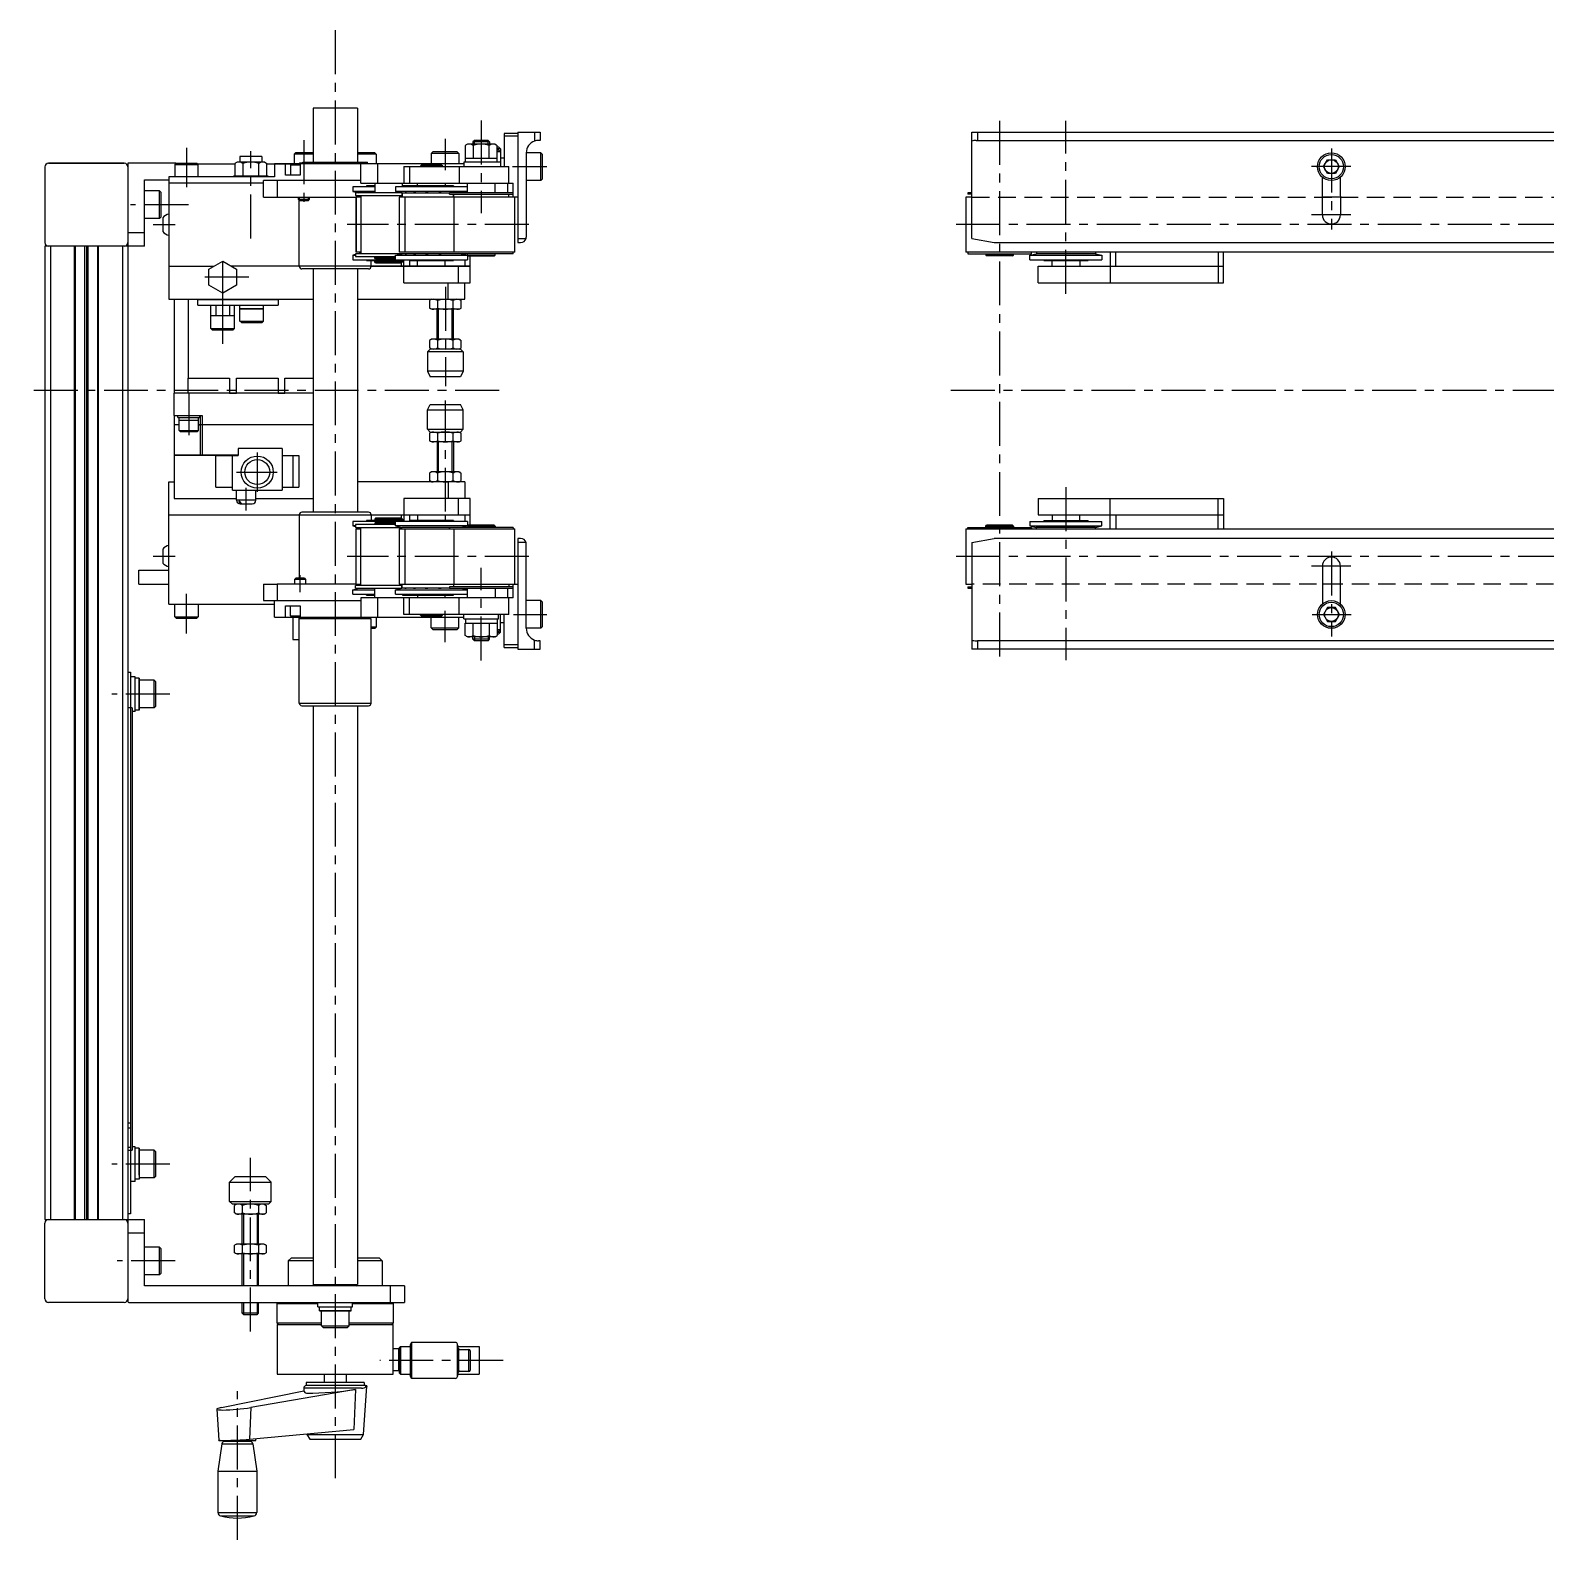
# Model space of a CAD drawing. Extents: x -5 to 1613, y -24 to 999.
# Drawn here: x -5 to 543, y 453 to 999 of the extents above; entities that cross this region are included whole.
import ezdxf

# ---------------------------------------------------------------- set-up
doc = ezdxf.new("R2010")
doc.units = 0
doc.header["$LTSCALE"] = 0.5
doc.linetypes.add('CENTER', pattern=[50.8, 31.75, -6.35, 6.35, -6.35])
doc.linetypes.add('DASHED', pattern=[19.05, 12.7, -6.35])
for name, color, linetype in [('MSM_CENTER', 1, 'CENTER'), ('MSM_CONTINUOUS', 7, 'CONTINUOUS'), ('MSM_DASHED', 4, 'DASHED'), ('MSM_NARROW', 5, 'CONTINUOUS')]:
    doc.layers.add(name, color=color, linetype=linetype)

msp = doc.modelspace()

# ---------------------------------------------------------------- linework, layer by layer
at = {"layer": 'MSM_CENTER'}
for p, q in [((105, 998.95), (105, 475.29)), ((157.8, 966.27), (157.8, 932.83)), ((345.24, 966.15), (345.24, 771.15)), ((369.24, 903.65), (369.24, 966.15)), ((93.69, 959.18), (93.69, 935.45)), ((144.7, 959.71), (144.7, 948.32)), ((51.23, 956.48), (51.23, 942.18)), ((74.5, 923.68), (74.5, 955.19)), ((465.24, 956.14), (465.24, 926.9)), ((169.15, 949.65), (181.46, 949.65)), ((472.23, 949.65), (458.09, 949.65)), ((472.23, 949.65), (458.09, 949.65)), ((51.87, 935.84), (30.93, 935.84)), ((472.22, 932.15), (458.08, 932.15)), ((39.11, 928.65), (47.08, 928.65)), ((175, 928.65), (109.3, 928.65)), ((1361.46, 928.65), (329.06, 928.65)), ((64.3, 899.55), (64.3, 917.93)), ((73.7, 909.65), (56.13, 909.65)), ((144.81, 906.18), (144.81, 870.27)), ((64.3, 885.55), (64.3, 903.93)), ((164.26, 868.65), (-5.28, 868.65)), ((1359.51, 868.65), (327.11, 868.65)), ((52.05, 862.43), (52.05, 852.46)), ((144.81, 824.86), (144.81, 865.01)), ((76.8, 846.25), (76.8, 831.96)), ((69.25, 839.15), (84.01, 839.15)), ((72.8, 825.26), (72.8, 833.43)), ((369.24, 833.65), (369.24, 771.15)), ((39.18, 808.79), (47.14, 808.79)), ((175, 808.65), (109.3, 808.65)), ((1361.46, 808.65), (329.06, 808.65)), ((465.24, 810.4), (465.24, 779.7)), ((92.27, 795.73), (92.27, 801.84)), ((157.8, 771.03), (157.8, 804.47)), ((472.23, 805.15), (458.09, 805.15)), ((51.23, 780.83), (51.23, 795.13)), ((144.7, 777.6), (144.7, 788.99)), ((169.51, 787.65), (181.46, 787.65)), ((458.24, 787.65), (472.39, 787.65)), ((45.19, 758.84), (24.25, 758.84)), ((45.19, 588.84), (24.25, 588.84)), ((74.3, 528.3), (74.3, 591.11)), ((47.09, 553.84), (26.15, 553.84)), ((165.77, 517.84), (121.09, 517.84)), ((69.59, 453), (69.59, 506.77))]:
    msp.add_line(p, q, dxfattribs=at)
at = {"layer": 'MSM_CONTINUOUS'}
for p, q in [((113, 970.84), (97, 970.84)), ((97, 970.84), (97, 951.25)), ((113, 970.84), (113, 951.25)), ((155.34, 959.15), (154.8, 958.61)), ((160.26, 959.15), (155.34, 959.15)), ((160.26, 959.15), (160.8, 958.61)), ((166.05, 961.65), (166.05, 949.65)), ((171.05, 961.65), (166.05, 961.65)), ((171.05, 960.65), (166.05, 960.65)), ((171.05, 962.15), (171.05, 922.15)), ((171.05, 962.15), (179.05, 962.15)), ((177.05, 962.15), (177.05, 958.9)), ((179.05, 959.15), (178.55, 959.15)), ((179.05, 962.15), (179.05, 959.15)), ((335.24, 962.15), (1355.26, 962.15)), ((335.24, 923.65), (335.24, 962.15)), ((336.76, 959.15), (1355.26, 959.15)), ((337.24, 962.15), (337.24, 959.15)), ((90.64, 954.65), (90.15, 954.16)), ((97, 954.16), (90.15, 954.16)), ((90.15, 954.16), (90.15, 950.65)), ((97, 954.65), (90.64, 954.65)), ((119.36, 954.65), (113, 954.65)), ((119.85, 954.16), (113, 954.16)), ((119.36, 954.65), (119.85, 954.16)), ((119.85, 954.16), (119.85, 950.65)), ((140.3, 955.05), (139.7, 954.45)), ((149.7, 954.45), (139.7, 954.45)), ((139.7, 954.45), (139.7, 950.65)), ((149.1, 955.05), (140.3, 955.05)), ((149.1, 955.05), (149.7, 954.45)), ((149.7, 954.45), (149.7, 950.65)), ((152.8, 957.75), (152.03, 957.31)), ((152.03, 957.31), (152.03, 952.75)), ((162.8, 957.75), (152.8, 957.75)), ((160.8, 958.61), (154.8, 958.61)), ((154.8, 958.61), (154.8, 957.75)), ((154.91, 957.31), (154.91, 952.75)), ((160.69, 952.75), (160.69, 957.31)), ((160.8, 958.61), (160.8, 957.75)), ((162.8, 957.75), (163.57, 957.31)), ((164.2, 956.65), (163.55, 956.65)), ((164.8, 956.05), (163.55, 956.05)), ((164.2, 955.65), (163.55, 955.65)), ((164.8, 955.05), (163.55, 955.05)), ((163.57, 952.75), (163.57, 957.31)), ((164.2, 956.65), (164.8, 956.05)), ((164.2, 955.65), (164.8, 955.05)), ((164.8, 956.05), (164.8, 949.65)), ((174.05, 954.65), (174.05, 924.15)), ((179.4, 954.65), (174.05, 954.65)), ((179.4, 944.65), (179.4, 954.65)), ((180, 954.05), (179.4, 954.65)), ((180, 945.25), (180, 954.05)), ((0, 949.54), (0, 922.14)), ((1.3, 950.84), (28.7, 950.84)), ((28.7, 950.84), (1.3, 950.84)), ((47.36, 950.84), (30, 950.84)), ((30, 950.84), (30, 539.14)), ((47.47, 950.95), (46.98, 950.46)), ((46.98, 950.46), (55.48, 950.46)), ((46.98, 950.46), (46.98, 945.95)), ((47.47, 950.95), (54.99, 950.95)), ((55.48, 950.46), (54.99, 950.95)), ((55.23, 950.71), (68.75, 950.71)), ((55.48, 945.95), (55.48, 950.46)), ((69.5, 951.25), (68.73, 950.81)), ((68.73, 950.81), (68.73, 946.25)), ((68.75, 950.82), (68.75, 950.82)), ((79.5, 951.25), (69.5, 951.25)), ((74.5, 953.25), (70.5, 953.25)), ((70.5, 953.25), (70.5, 951.25)), ((71.61, 950.81), (71.61, 946.25)), ((78.5, 953.25), (74.5, 953.25)), ((77.39, 946.25), (77.39, 950.81)), ((78.5, 953.25), (78.5, 951.25)), ((79.5, 951.25), (78.83, 951.25)), ((79.5, 951.25), (80.27, 950.81)), ((80.25, 950.71), (90.15, 950.71)), ((80.27, 946.25), (80.27, 950.81)), ((151.55, 950.65), (83, 950.65)), ((83, 950.65), (83, 945.95)), ((87.02, 946.55), (87.02, 950.65)), ((89.17, 950.55), (88.77, 950.15)), ((92.32, 950.15), (88.77, 950.15)), ((88.77, 950.15), (88.77, 946.55)), ((92.27, 950.55), (89.17, 950.55)), ((89.62, 950.65), (89.62, 950.55)), ((91.74, 950.65), (92.04, 950.95)), ((93.3, 950.95), (92.04, 950.95)), ((92.32, 950.65), (92.32, 946.55)), ((93.3, 951.25), (116.7, 951.25)), ((93.3, 950.65), (93.3, 951.25)), ((114.3, 943.65), (114.3, 950.65)), ((116.7, 950.65), (116.7, 951.25)), ((120.37, 943.65), (120.37, 950.65)), ((129.8, 949.65), (131.8, 949.65)), ((129.8, 949.65), (129.8, 943.65)), ((131.8, 949.65), (131.8, 943.65)), ((131.8, 949.65), (167.8, 949.65)), ((136.1, 950.15), (135.8, 949.85)), ((143.8, 949.85), (135.8, 949.85)), ((135.8, 949.85), (135.8, 949.65)), ((143.5, 950.15), (136.1, 950.15)), ((139.8, 950.15), (139.8, 950.65)), ((143.5, 950.15), (143.8, 949.85)), ((143.8, 949.85), (143.8, 949.65)), ((149.8, 949.65), (149.8, 943.65)), ((157.8, 951.25), (151.55, 951.25)), ((164.8, 951.25), (151.55, 951.25)), ((151.55, 951.25), (151.55, 949.65)), ((152.03, 952.75), (163.57, 952.75)), ((152.05, 951.25), (152.05, 952.75)), ((163.55, 951.25), (163.55, 952.75)), ((166.05, 952.65), (164.8, 952.65)), ((167.8, 943.65), (167.8, 949.65)), ((462.34, 949.65), (463.78, 952.15)), ((463.78, 947.15), (462.34, 949.65)), ((463.78, 952.15), (466.67, 952.15)), ((466.67, 952.15), (468.11, 949.65)), ((468.11, 949.65), (466.67, 947.15)), ((36, 920.84), (36, 944.84)), ((36, 944.84), (44.8, 944.84)), ((83, 945.95), (44.8, 945.95)), ((44.8, 945.95), (44.8, 901.65)), ((79, 943.65), (44.8, 943.65)), ((79, 943.65), (50.8, 943.65)), ((80.75, 946.25), (68.25, 946.25)), ((80.75, 946.25), (68.25, 946.25)), ((68.25, 946.25), (68.25, 945.95)), ((68.75, 946.25), (68.75, 946.25)), ((71.59, 946.25), (71.66, 946.25)), ((77.34, 946.25), (77.41, 946.25)), ((79, 938.65), (79, 944.65)), ((114.3, 944.65), (79, 944.65)), ((80.75, 946.25), (80.75, 945.95)), ((84, 944.65), (84, 938.65)), ((92.32, 946.55), (87.02, 946.55)), ((114.3, 943.65), (169.3, 943.65)), ((119.3, 942.65), (116.3, 942.65)), ((116.3, 942.65), (116.3, 942.33)), ((119.3, 943.65), (119.3, 940.15)), ((129.3, 942.33), (129.3, 943.65)), ((131.8, 942.65), (129.3, 942.65)), ((147.8, 942.65), (131.8, 942.65)), ((131.8, 942.33), (131.8, 942.65)), ((134.8, 942.65), (134.8, 943.65)), ((144.8, 943.65), (144.8, 942.65)), ((147.8, 942.65), (147.8, 942.33)), ((152.8, 940.15), (152.8, 943.65)), ((162.8, 940.15), (162.8, 943.65)), ((167.3, 943.65), (167.3, 940.15)), ((169.3, 938.65), (169.3, 943.65)), ((179.4, 944.65), (174.05, 944.65)), ((180, 945.25), (179.4, 944.65)), ((461.98, 932.15), (461.97, 945.85)), ((466.67, 947.15), (463.78, 947.15)), ((468.47, 945.85), (468.48, 932.15)), ((41.4, 940.84), (36, 940.84)), ((41.4, 930.84), (41.4, 940.84)), ((42, 940.24), (41.4, 940.84)), ((42, 935.84), (42, 940.24)), ((79, 938.65), (112.58, 938.65)), ((91.73, 937.82), (91.73, 938.65)), ((91.73, 937.82), (95.73, 937.82)), ((92.1, 937.45), (91.73, 937.82)), ((91.73, 937.82), (95.73, 937.82)), ((92, 913.65), (92, 937.55)), ((92.1, 937.45), (95.34, 937.45)), ((92.1, 937.45), (95.27, 937.45)), ((92.12, 937.45), (95.23, 937.45)), ((92.12, 937.45), (95.23, 937.45)), ((95.34, 937.45), (95.73, 937.82)), ((95.73, 937.82), (95.73, 938.65)), ((119.3, 942.33), (111.3, 942.33)), ((111.3, 942.33), (111.3, 940.69)), ((119.3, 940.69), (111.3, 940.69)), ((111.3, 940.69), (113.58, 940.15)), ((129.08, 940.15), (112.3, 940.15)), ((112.3, 940.15), (112.3, 939.15)), ((112.3, 939.15), (129.08, 939.15)), ((112.62, 938.65), (112.58, 938.65)), ((112.58, 938.65), (112.58, 918.65)), ((112.62, 918.65), (112.62, 938.65)), ((114.3, 938.65), (112.62, 938.65)), ((113.73, 939.15), (113.73, 938.65)), ((113.75, 939.15), (113.75, 938.65)), ((113.76, 939.15), (113.76, 938.65)), ((113.98, 939.15), (113.98, 938.65)), ((114.3, 939.15), (114.3, 918.15)), ((152.8, 942.33), (126.8, 942.33)), ((126.8, 942.33), (126.8, 940.69)), ((137.73, 940.69), (126.8, 940.69)), ((126.8, 940.69), (129.08, 940.15)), ((171.05, 938.65), (128.08, 938.65)), ((128.08, 938.65), (128.08, 918.65)), ((129.08, 940.15), (138.09, 940.15)), ((129.15, 940.15), (129.08, 940.15)), ((129.08, 940.15), (129.08, 938.65)), ((129.08, 940.15), (129.08, 938.65)), ((129.15, 940.15), (129.15, 938.65)), ((130.73, 940.15), (130.26, 940.15)), ((130.31, 918.65), (130.31, 938.65)), ((134.11, 940.15), (133.32, 940.15)), ((138.62, 940.15), (137.67, 940.15)), ((152.8, 940.69), (137.73, 940.69)), ((138.09, 940.15), (146.3, 940.15)), ((143.36, 940.15), (142.44, 940.15)), ((169.3, 940.15), (146.3, 940.15)), ((146.3, 939.65), (146.3, 940.15)), ((146.3, 939.65), (169.3, 939.65)), ((147.8, 938.65), (147.8, 939.65)), ((147.8, 939.65), (147.8, 938.65)), ((147.93, 938.65), (147.93, 918.65)), ((152.8, 940.69), (150.53, 940.15)), ((167.8, 938.65), (167.8, 939.65)), ((170, 918.65), (170, 938.65)), ((333.04, 938.65), (333.04, 918.65)), ((335.24, 938.65), (333.04, 938.65)), ((333.74, 940.15), (333.74, 939.65)), ((335.24, 940.15), (333.74, 940.15)), ((335.24, 939.65), (333.74, 939.65)), ((468.47, 938.65), (461.97, 938.65)), ((42, 931.44), (42, 935.84)), ((41.4, 930.84), (36, 930.84)), ((42, 931.44), (41.4, 930.84)), ((42.6, 931.18), (42.6, 926.13)), ((36, 920.84), (0, 920.84)), ((0, 920.84), (0, 568.84)), ((2, 920.84), (2, 568.84)), ((10.7, 568.84), (10.7, 920.84)), ((11, 920.84), (11, 568.84)), ((14.48, 568.84), (14.48, 920.84)), ((15, 920.84), (15, 568.84)), ((15.52, 920.84), (15.52, 568.84)), ((19, 920.84), (19, 568.84)), ((19.3, 920.84), (19.3, 568.84)), ((28, 920.84), (28, 568.84)), ((30, 925.84), (36, 925.84)), ((171.05, 923.65), (173.99, 923.65)), ((171.05, 922.15), (172.05, 922.15)), ((335.24, 923.65), (343.24, 922.15)), ((343.26, 922.15), (1347.26, 922.15)), ((59.3, 912.54), (64.3, 915.43)), ((64.3, 915.43), (69.3, 912.54)), ((112.3, 917.85), (111.3, 917.62)), ((111.3, 917.62), (112.3, 917.62)), ((111.3, 917.62), (111.3, 915.98)), ((111.3, 915.98), (126.8, 915.98)), ((129.08, 918.15), (112.3, 918.15)), ((112.3, 918.15), (112.3, 917.15)), ((112.3, 917.15), (126.8, 917.15)), ((112.62, 918.65), (112.58, 918.65)), ((114.3, 918.65), (112.62, 918.65)), ((113.73, 918.65), (113.73, 918.15)), ((113.75, 918.65), (113.75, 918.15)), ((113.76, 918.65), (113.76, 918.15)), ((113.98, 918.65), (113.98, 918.15)), ((116.3, 915.65), (116.3, 915.98)), ((116.3, 915.65), (129.8, 915.65)), ((118, 913.59), (118, 915.65)), ((119.3, 916.65), (119.3, 917.15)), ((119.3, 916.65), (126.8, 916.65)), ((119.6, 916.35), (119.3, 916.65)), ((119.3, 915.15), (119.3, 915.65)), ((119.6, 916.35), (123.75, 916.35)), ((123.75, 916.35), (126.8, 916.35)), ((126.8, 917.62), (129.08, 918.15)), ((126.8, 917.62), (152.8, 917.62)), ((126.8, 915.98), (126.8, 917.62)), ((126.8, 915.98), (152.8, 915.98)), ((130.31, 918.65), (128.08, 918.65)), ((129.08, 918.15), (129.15, 918.15)), ((169.3, 918.15), (129.08, 918.15)), ((129.3, 915.15), (129.3, 915.65)), ((129.8, 913.65), (129.8, 915.98)), ((130.26, 918.15), (130.73, 918.15)), ((170, 918.65), (130.31, 918.65)), ((131.8, 915.98), (131.8, 913.65)), ((131.8, 915.65), (147.8, 915.65)), ((133.32, 918.15), (134.11, 918.15)), ((134.8, 913.65), (134.8, 915.65)), ((137.67, 918.15), (138.62, 918.15)), ((142.44, 918.15), (143.36, 918.15)), ((144.8, 913.65), (144.8, 915.65)), ((147.8, 915.65), (147.8, 915.98)), ((150.53, 918.15), (152.8, 917.62)), ((151.8, 918.15), (151.8, 917.85)), ((151.8, 915.98), (151.8, 913.65)), ((152.8, 917.65), (152.8, 918.15)), ((152.8, 917.65), (162.8, 917.65)), ((153.1, 917.35), (152.8, 917.65)), ((152.8, 917.62), (152.8, 915.98)), ((153.1, 917.35), (162.5, 917.35)), ((153.8, 907.65), (153.8, 917.35)), ((162.5, 917.35), (162.8, 917.65)), ((162.8, 917.65), (162.8, 918.15)), ((169.3, 918.15), (169.3, 918.65)), ((1357.44, 918.65), (333.04, 918.65)), ((333.74, 918.65), (333.74, 918.15)), ((333.74, 918.15), (356.74, 918.15)), ((340.24, 918.15), (340.24, 917.65)), ((340.24, 917.65), (340.54, 917.35)), ((340.24, 917.65), (350.24, 917.65)), ((349.94, 917.35), (340.54, 917.35)), ((349.94, 917.35), (350.24, 917.65)), ((350.24, 917.65), (350.24, 918.15)), ((356.24, 917.62), (358.51, 918.15)), ((356.24, 917.62), (382.24, 917.62)), ((356.24, 915.98), (356.24, 917.62)), ((356.24, 915.98), (382.24, 915.98)), ((356.74, 918.15), (356.74, 918.65)), ((379.96, 918.15), (358.51, 918.15)), ((358.59, 918.65), (358.59, 918.15)), ((361.24, 915.65), (361.24, 915.98)), ((361.24, 915.65), (377.24, 915.65)), ((364.24, 913.65), (364.24, 915.65)), ((374.24, 915.65), (374.24, 913.65)), ((377.24, 915.98), (377.24, 915.65)), ((379.89, 918.65), (379.89, 918.15)), ((379.96, 918.15), (382.24, 917.62)), ((382.24, 917.62), (382.24, 915.98)), ((385.24, 918.65), (385.24, 907.65)), ((387.24, 913.65), (387.24, 918.65)), ((424.24, 918.65), (424.24, 907.65)), ((426.24, 907.65), (426.24, 918.65)), ((44.8, 913.65), (61.23, 913.65)), ((59.3, 906.77), (59.3, 912.54)), ((92, 913.65), (67.37, 913.65)), ((69.3, 912.54), (69.3, 906.77)), ((118, 913.59), (92, 913.59)), ((117.06, 912.65), (92.94, 912.65)), ((97, 912.65), (97, 824.65)), ((113, 912.65), (113, 824.65)), ((153.8, 913.65), (118, 913.65)), ((118, 913.65), (153.8, 913.65)), ((119.3, 915.15), (129.3, 915.15)), ((119.6, 914.85), (119.3, 915.15)), ((119.6, 914.85), (123.75, 914.85)), ((123.75, 914.85), (129, 914.85)), ((128.95, 913.65), (128.95, 914.85)), ((129, 914.85), (129.3, 915.15)), ((129.8, 907.65), (129.8, 913.65)), ((149.54, 907.65), (149.54, 913.65)), ((359.24, 913.65), (426.24, 913.65)), ((359.24, 907.65), (359.24, 913.65)), ((64.3, 903.88), (59.3, 906.77)), ((69.3, 906.77), (64.3, 903.88)), ((129.8, 907.65), (153.8, 907.65)), ((145.8, 901.65), (145.8, 907.65)), ((151.8, 901.65), (151.8, 907.65)), ((359.24, 907.65), (426.24, 907.65)), ((44.8, 901.65), (50.8, 901.65)), ((46.8, 901.65), (46.8, 873.15)), ((50.8, 901.65), (97, 901.65)), ((51.8, 901.65), (51.8, 873.15)), ((55.3, 901.55), (84.3, 901.55)), ((55.3, 899.55), (55.3, 901.55)), ((55.3, 899.55), (84.3, 899.55)), ((57.3, 901.65), (57.3, 901.55)), ((59.3, 901.55), (59.3, 901.65)), ((80.3, 901.55), (59.3, 901.55)), ((60.05, 891.14), (60.05, 899.55)), ((61.8, 899.55), (61.8, 895.65)), ((66.8, 899.55), (66.8, 895.65)), ((68.55, 891.14), (68.55, 899.55)), ((70.55, 893.74), (70.55, 899.55)), ((79.05, 893.74), (79.05, 899.55)), ((80.3, 901.65), (80.3, 901.55)), ((82.3, 901.55), (82.3, 901.65)), ((84.3, 901.55), (84.3, 899.55)), ((113, 901.65), (151.8, 901.65)), ((139.81, 901.65), (139.03, 901.21)), ((139.03, 901.21), (139.03, 898.5)), ((141.92, 901.21), (141.92, 898.5)), ((147.69, 898.5), (147.69, 901.21)), ((149.81, 901.65), (150.58, 901.21)), ((150.58, 898.5), (150.58, 901.21)), ((68.55, 895.65), (60.05, 895.65)), ((79.05, 898.25), (70.55, 898.25)), ((70.55, 898.25), (79.05, 898.25)), ((70.55, 898.25), (79.05, 898.25)), ((70.55, 893.74), (79.05, 893.74)), ((71.04, 893.25), (70.55, 893.74)), ((78.56, 893.25), (79.05, 893.74)), ((139.81, 898.05), (139.03, 898.5)), ((149.81, 898.05), (139.81, 898.05)), ((141.81, 887.25), (141.81, 898.05)), ((147.81, 887.25), (147.81, 898.05)), ((149.81, 898.05), (150.58, 898.5)), ((60.05, 891.14), (68.55, 891.14)), ((60.54, 890.65), (60.05, 891.14)), ((60.54, 890.65), (64.3, 890.65)), ((64.3, 890.65), (68.06, 890.65)), ((68.06, 890.65), (68.55, 891.14)), ((71.04, 893.25), (74.8, 893.25)), ((74.8, 893.25), (78.56, 893.25)), ((139.3, 883.65), (138.3, 882.65)), ((138.3, 882.65), (138.3, 875.65)), ((151.3, 882.65), (138.3, 882.65)), ((139.81, 887.25), (139.03, 886.81)), ((139.03, 886.81), (139.03, 884.1)), ((139.81, 883.65), (139.03, 884.1)), ((150.3, 883.65), (139.3, 883.65)), ((149.81, 887.25), (139.81, 887.25)), ((141.92, 886.81), (141.92, 884.1)), ((147.69, 884.1), (147.69, 886.81)), ((149.81, 887.25), (150.58, 886.81)), ((149.81, 883.65), (150.58, 884.1)), ((150.3, 883.65), (151.3, 882.65)), ((150.58, 884.1), (150.58, 886.81)), ((151.3, 882.65), (151.3, 875.65)), ((46.8, 873.15), (46.8, 867.65)), ((51.8, 873.15), (66.8, 873.15)), ((51.8, 867.65), (51.8, 873.15)), ((66.8, 873.15), (66.8, 867.65)), ((69.3, 873.15), (84.3, 873.15)), ((69.3, 867.65), (69.3, 873.15)), ((84.3, 873.15), (84.3, 867.65)), ((86.8, 873.15), (97, 873.15)), ((86.8, 867.65), (86.8, 873.15)), ((151.3, 875.65), (138.3, 875.65)), ((138.3, 875.65), (139.3, 873.65)), ((150.3, 873.65), (139.3, 873.65)), ((151.3, 875.65), (150.3, 873.65)), ((97, 867.65), (46.8, 867.65)), ((46.8, 859.65), (46.8, 867.65)), ((52.1, 867.65), (52.1, 859.65)), ((66.8, 867.65), (69.3, 867.65)), ((84.3, 867.65), (86.8, 867.65)), ((138.31, 861.65), (139.31, 863.65)), ((138.31, 854.65), (138.31, 861.65)), ((138.31, 861.65), (151.31, 861.65)), ((139.31, 863.65), (150.31, 863.65)), ((151.31, 861.65), (150.31, 863.65)), ((151.31, 854.65), (151.31, 861.65)), ((46.8, 859.65), (56.93, 859.65)), ((46.8, 859.65), (46.8, 856.35)), ((46.8, 856.35), (48.58, 856.35)), ((46.8, 856.3), (46.8, 845.3)), ((48.58, 856.3), (46.8, 856.3)), ((46.85, 856.3), (46.85, 856.35)), ((48.05, 858.85), (48.05, 859.65)), ((48.05, 858.85), (56.05, 858.85)), ((48.55, 854.25), (48.55, 858.85)), ((55.55, 857.85), (48.55, 857.85)), ((55.55, 857.85), (48.55, 857.85)), ((55.55, 857.85), (48.55, 857.85)), ((55.55, 854.25), (55.55, 858.85)), ((55.55, 856.35), (56.2, 856.35)), ((55.55, 856.3), (56.2, 856.3)), ((56.05, 858.85), (56.05, 859.65)), ((56.2, 859.65), (56.2, 856.35)), ((56.2, 856.35), (56.93, 856.35)), ((56.2, 856.3), (56.2, 845.3)), ((56.93, 856.3), (56.2, 856.3)), ((56.25, 856.35), (56.25, 856.3)), ((56.93, 859.65), (56.93, 856.35)), ((56.93, 856.35), (59.86, 856.35)), ((56.93, 856.3), (56.93, 845.3)), ((59.86, 856.3), (56.93, 856.3)), ((56.98, 856.3), (56.98, 856.35)), ((59.86, 856.35), (97, 856.35)), ((97, 856.3), (59.86, 856.3)), ((48.55, 854.25), (55.55, 854.25)), ((48.58, 854.22), (48.95, 853.85)), ((48.95, 853.85), (55.15, 853.85)), ((55.55, 854.25), (55.15, 853.85)), ((139.31, 853.65), (138.31, 854.65)), ((138.31, 854.65), (151.31, 854.65)), ((139.81, 853.65), (139.03, 853.21)), ((139.03, 853.21), (139.03, 850.5)), ((139.81, 850.05), (139.03, 850.5)), ((139.31, 853.65), (150.31, 853.65)), ((149.81, 850.05), (139.81, 850.05)), ((141.81, 850.05), (141.81, 839.25)), ((141.92, 853.21), (141.92, 850.5)), ((147.69, 850.5), (147.69, 853.21)), ((147.81, 850.05), (147.81, 839.25)), ((149.81, 853.65), (150.58, 853.21)), ((149.81, 850.05), (150.58, 850.5)), ((150.31, 853.65), (151.31, 854.65)), ((150.58, 850.5), (150.58, 853.21)), ((46.8, 845.3), (69.94, 845.3)), ((69.94, 845.25), (46.8, 845.25)), ((46.8, 845.25), (46.8, 829.65)), ((46.85, 845.3), (46.85, 845.25)), ((48.6, 845.25), (48.6, 845.3)), ((51.66, 845.3), (51.66, 845.25)), ((56.25, 845.3), (56.25, 845.25)), ((56.98, 845.3), (56.98, 845.25)), ((59.86, 845.25), (59.86, 845.3)), ((61.8, 833.65), (61.8, 845.15)), ((61.8, 845.15), (63.97, 845.15)), ((63.97, 845.15), (67.8, 845.15)), ((67.8, 832.65), (67.8, 845.15)), ((67.8, 845.15), (69.94, 845.15)), ((69.94, 847.65), (69.94, 845.15)), ((85.8, 847.65), (69.94, 847.65)), ((85.8, 847.65), (85.8, 832.65)), ((85.8, 845.15), (91.8, 845.15)), ((89.63, 845.15), (89.63, 833.65)), ((91.8, 845.15), (91.8, 833.65)), ((139.81, 839.25), (139.03, 838.81)), ((139.03, 838.81), (139.03, 836.1)), ((149.81, 839.25), (139.81, 839.25)), ((141.92, 838.81), (141.92, 836.1)), ((147.69, 836.1), (147.69, 838.81)), ((149.81, 839.25), (150.58, 838.81)), ((150.58, 836.1), (150.58, 838.81)), ((44.8, 791.35), (44.8, 835.65)), ((44.8, 835.65), (46.8, 835.65)), ((61.8, 833.65), (63.97, 833.65)), ((63.97, 833.65), (67.8, 833.65)), ((85.8, 833.65), (89.63, 833.65)), ((89.63, 833.65), (91.8, 833.65)), ((151.8, 835.65), (113, 835.65)), ((139.81, 835.65), (139.03, 836.1)), ((139.82, 835.65), (140.24, 835.65)), ((139.82, 835.65), (140.24, 835.65)), ((145.8, 835.65), (145.8, 829.65)), ((148.85, 835.65), (149.82, 835.65)), ((149.81, 835.65), (150.58, 836.1)), ((151.8, 835.65), (151.8, 829.65)), ((151.8, 835.65), (151.8, 829.65)), ((151.8, 835.65), (151.8, 829.65)), ((46.8, 829.65), (69.3, 829.65)), ((67.8, 832.65), (85.8, 832.65)), ((69.3, 828.95), (69.3, 832.65)), ((76.3, 828.95), (69.3, 828.95)), ((70.18, 828.65), (70.53, 828.65)), ((70.6, 827.65), (75, 827.65)), ((76.3, 828.95), (76.3, 832.65)), ((76.3, 829.65), (97, 829.65)), ((129.8, 829.65), (129.8, 821.33)), ((153.8, 829.65), (129.8, 829.65)), ((149.54, 823.65), (149.54, 829.65)), ((153.8, 819.95), (153.8, 829.65)), ((359.24, 829.65), (426.24, 829.65)), ((359.24, 829.65), (359.24, 823.65)), ((385.24, 818.65), (385.24, 829.65)), ((424.24, 818.65), (424.24, 829.65)), ((426.24, 829.65), (426.24, 818.65)), ((44.8, 823.65), (92, 823.65)), ((92, 823.72), (92, 800.75)), ((92, 823.65), (118, 823.65)), ((117.06, 824.65), (92.94, 824.65)), ((118, 823.72), (118, 821.65)), ((118, 823.65), (153.8, 823.65)), ((119.6, 822.45), (119.3, 822.15)), ((124.89, 822.15), (119.3, 822.15)), ((119.3, 822.15), (119.3, 821.65)), ((129, 822.45), (119.6, 822.45)), ((129.3, 822.15), (124.89, 822.15)), ((128.95, 822.45), (128.95, 823.65)), ((129, 822.45), (129.3, 822.15)), ((129.3, 822.15), (129.3, 821.65)), ((131.8, 823.65), (131.8, 821.33)), ((134.8, 823.65), (134.8, 821.65)), ((144.8, 823.65), (144.8, 821.65)), ((151.8, 823.65), (151.8, 821.33)), ((359.24, 823.65), (426.24, 823.65)), ((364.24, 823.65), (364.24, 821.65)), ((374.24, 821.65), (374.24, 823.65)), ((387.24, 823.65), (387.24, 818.65)), ((124.3, 821.33), (111.3, 821.33)), ((111.3, 821.33), (111.3, 819.69)), ((112.3, 819.69), (111.3, 819.69)), ((111.3, 819.69), (112.3, 819.45)), ((124.3, 820.15), (112.3, 820.15)), ((112.3, 820.15), (112.3, 819.15)), ((112.3, 819.15), (124.3, 819.15)), ((112.58, 818.65), (112.62, 818.65)), ((112.58, 798.65), (112.58, 818.65)), ((112.62, 798.65), (112.62, 818.65)), ((112.62, 818.65), (114.3, 818.65)), ((113.73, 819.15), (113.73, 818.65)), ((113.74, 818.65), (113.74, 819.15)), ((113.95, 818.65), (113.95, 819.15)), ((114.3, 798.15), (114.3, 819.15)), ((124.3, 821.65), (116.3, 821.65)), ((116.3, 821.65), (116.3, 821.33)), ((119.6, 820.95), (119.3, 820.65)), ((124.89, 820.65), (119.3, 820.65)), ((119.3, 820.65), (119.3, 820.15)), ((126.8, 820.95), (119.6, 820.95)), ((129.8, 821.65), (124.3, 821.65)), ((126.8, 821.33), (124.3, 821.33)), ((126.8, 820.15), (124.3, 820.15)), ((124.3, 819.15), (129.08, 819.15)), ((126.8, 820.65), (124.89, 820.65)), ((152.8, 821.33), (126.8, 821.33)), ((126.8, 819.69), (126.8, 821.33)), ((152.8, 819.69), (126.8, 819.69)), ((126.8, 819.69), (129.08, 819.15)), ((128.08, 818.65), (130.31, 818.65)), ((128.08, 818.65), (128.08, 798.65)), ((129.08, 818.65), (129.08, 819.15)), ((129.13, 819.15), (129.08, 819.15)), ((169.3, 819.15), (129.13, 819.15)), ((130.31, 798.65), (130.31, 818.65)), ((130.31, 818.65), (147.93, 818.65)), ((147.8, 821.65), (131.8, 821.65)), ((146.3, 818.65), (146.3, 819.15)), ((146.3, 819.15), (146.3, 818.65)), ((147.8, 821.65), (147.8, 821.33)), ((147.93, 818.65), (147.93, 798.65)), ((147.93, 818.65), (170, 818.65)), ((152.8, 819.69), (150.53, 819.15)), ((151.8, 819.45), (151.8, 819.15)), ((152.8, 821.33), (152.8, 819.69)), ((152.8, 819.65), (153.1, 819.95)), ((162.8, 819.65), (152.8, 819.65)), ((162.5, 819.95), (153.1, 819.95)), ((162.5, 819.95), (162.8, 819.65)), ((162.8, 819.65), (162.8, 819.15)), ((169.3, 819.15), (169.3, 818.65)), ((170, 798.65), (170, 818.65)), ((333.04, 818.65), (333.04, 798.65)), ((333.06, 818.65), (1357.44, 818.65)), ((333.74, 818.65), (333.74, 819.15)), ((333.74, 819.15), (356.74, 819.15)), ((340.24, 819.65), (340.54, 819.95)), ((340.24, 819.15), (340.24, 819.65)), ((340.24, 819.65), (350.24, 819.65)), ((349.94, 819.95), (340.54, 819.95)), ((349.94, 819.95), (350.24, 819.65)), ((350.24, 819.65), (350.24, 819.15)), ((356.24, 821.33), (382.24, 821.33)), ((356.24, 821.33), (356.24, 819.69)), ((356.24, 819.69), (382.24, 819.69)), ((356.24, 819.69), (358.51, 819.15)), ((356.74, 819.15), (356.74, 818.65)), ((379.96, 819.15), (358.51, 819.15)), ((358.59, 818.65), (358.59, 819.15)), ((361.24, 821.65), (377.24, 821.65)), ((361.24, 821.65), (361.24, 821.33)), ((377.24, 821.33), (377.24, 821.65)), ((379.89, 818.65), (379.89, 819.15)), ((379.96, 819.15), (382.24, 819.69)), ((382.24, 819.69), (382.24, 821.33)), ((42.6, 811.32), (42.6, 806.27)), ((172.05, 815.15), (171.05, 815.15)), ((171.05, 815.15), (171.05, 813.65)), ((173.99, 813.65), (171.05, 813.65)), ((171.05, 813.65), (171.05, 775.15)), ((174.05, 782.65), (174.05, 813.15)), ((335.24, 813.65), (343.24, 815.15)), ((335.24, 813.65), (335.24, 775.15)), ((1347.24, 815.15), (343.26, 815.15)), ((34, 803.65), (44.8, 803.65)), ((34, 798.65), (34, 803.65)), ((90.7, 800.75), (90.27, 800.32)), ((94.27, 800.32), (90.27, 800.32)), ((90.27, 800.32), (90.27, 798.65)), ((93.84, 800.75), (90.7, 800.75)), ((93.84, 800.75), (94.27, 800.32)), ((94.27, 800.32), (94.27, 798.65)), ((461.99, 805.15), (461.99, 791.45)), ((468.49, 791.45), (468.49, 805.15)), ((34, 798.65), (44.8, 798.65)), ((79, 798.65), (84, 798.65)), ((79, 798.65), (79, 792.65)), ((84, 798.65), (84, 792.65)), ((112.58, 798.65), (84, 798.65)), ((111.3, 796.62), (113.58, 797.15)), ((111.3, 796.62), (119.3, 796.62)), ((111.3, 794.98), (111.3, 796.62)), ((111.3, 794.98), (119.3, 794.98)), ((124.3, 798.15), (112.3, 798.15)), ((112.3, 797.15), (112.3, 798.15)), ((112.3, 797.15), (124.3, 797.15)), ((112.58, 798.65), (112.62, 798.65)), ((112.62, 798.65), (114.3, 798.65)), ((113.73, 798.65), (113.73, 798.15)), ((113.74, 798.15), (113.74, 798.65)), ((113.95, 798.15), (113.95, 798.65)), ((116.3, 794.65), (116.3, 794.98)), ((116.3, 794.65), (119.3, 794.65)), ((119.3, 793.65), (119.3, 797.15)), ((129.08, 798.15), (124.3, 798.15)), ((124.3, 797.15), (129.08, 797.15)), ((126.8, 796.62), (129.08, 797.15)), ((126.8, 796.62), (152.8, 796.62)), ((126.8, 794.98), (126.8, 796.62)), ((126.8, 794.98), (152.8, 794.98)), ((128.08, 798.65), (147.93, 798.65)), ((129.08, 797.15), (129.08, 798.65)), ((129.08, 798.65), (129.08, 797.15)), ((146.3, 797.15), (129.08, 797.15)), ((129.08, 797.15), (129.13, 797.15)), ((129.3, 794.98), (129.3, 794.65)), ((129.3, 794.65), (147.8, 794.65)), ((130.21, 797.15), (130.67, 797.15)), ((131.8, 794.98), (131.8, 794.65)), ((133.24, 797.15), (134.02, 797.15)), ((134.8, 794.65), (134.8, 793.65)), ((137.57, 797.15), (138.52, 797.15)), ((142.34, 797.15), (143.26, 797.15)), ((144.8, 793.65), (144.8, 794.65)), ((147.67, 797.65), (146.3, 797.65)), ((146.3, 797.65), (146.3, 797.15)), ((146.3, 797.15), (147.67, 797.15)), ((169.3, 797.65), (147.67, 797.65)), ((147.67, 797.15), (169.3, 797.15)), ((147.8, 798.65), (147.8, 797.65)), ((147.8, 794.65), (147.8, 794.98)), ((147.93, 798.65), (171.05, 798.65)), ((150.53, 797.15), (152.8, 796.62)), ((152.8, 793.65), (152.8, 797.15)), ((162.8, 797.15), (162.8, 793.65)), ((167.3, 797.15), (167.3, 793.65)), ((167.8, 798.65), (167.8, 797.65)), ((169.3, 793.65), (169.3, 798.65)), ((333.04, 798.65), (335.24, 798.65)), ((333.74, 797.65), (333.74, 797.15)), ((333.74, 797.65), (335.24, 797.65)), ((333.74, 797.15), (335.24, 797.15)), ((468.49, 798.65), (461.99, 798.65)), ((44.8, 791.35), (83, 791.35)), ((46.98, 786.84), (46.98, 791.35)), ((55.48, 791.35), (55.48, 786.84)), ((79, 792.65), (114.3, 792.65)), ((83, 786.65), (83, 792.65)), ((87.02, 790.75), (92.32, 790.75)), ((87.02, 786.65), (87.02, 790.75)), ((88.77, 787.15), (88.77, 790.75)), ((92.32, 790.75), (92.32, 786.65)), ((169.3, 793.65), (114.3, 793.65)), ((114.3, 793.65), (114.3, 786.65)), ((120.37, 786.65), (120.37, 793.65)), ((129.8, 787.65), (129.8, 793.65)), ((131.8, 787.65), (131.8, 793.65)), ((149.8, 787.65), (149.8, 793.65)), ((167.8, 787.65), (167.8, 793.65)), ((179.4, 792.65), (174.05, 792.65)), ((179.4, 782.65), (179.4, 792.65)), ((180, 792.05), (179.4, 792.65)), ((180, 783.25), (180, 792.05)), ((463.79, 790.15), (462.35, 787.65)), ((466.68, 790.15), (463.79, 790.15)), ((468.12, 787.65), (466.68, 790.15)), ((46.98, 786.84), (55.48, 786.84)), ((47.47, 786.35), (46.98, 786.84)), ((47.47, 786.35), (54.99, 786.35)), ((55.48, 786.84), (54.99, 786.35)), ((83, 786.65), (151.55, 786.65)), ((88.77, 787.15), (92.32, 787.15)), ((89.17, 786.75), (88.77, 787.15)), ((89.17, 786.75), (92.32, 786.75)), ((89.62, 786.65), (89.62, 786.75)), ((89.63, 786.65), (89.63, 778.65)), ((91.8, 786.65), (91.8, 778.65)), ((92, 755.59), (92, 786.05)), ((118, 786.05), (92, 786.05)), ((92.32, 786.65), (93.3, 786.65)), ((93.3, 786.05), (93.3, 786.65)), ((116.7, 786.65), (116.7, 786.05)), ((118, 755.59), (118, 786.05)), ((119.93, 783.14), (119.93, 786.65)), ((167.8, 787.65), (129.8, 787.65)), ((135.8, 787.45), (135.8, 787.65)), ((135.8, 787.45), (143.8, 787.45)), ((136.1, 787.15), (135.8, 787.45)), ((136.1, 787.15), (143.5, 787.15)), ((139.7, 782.85), (139.7, 786.65)), ((143.5, 787.15), (143.8, 787.45)), ((143.8, 787.45), (143.8, 787.65)), ((149.7, 782.85), (149.7, 786.65)), ((151.55, 786.05), (151.55, 787.65)), ((151.55, 786.05), (164.05, 786.05)), ((151.55, 786.05), (164.05, 786.05)), ((152.03, 784.55), (163.57, 784.55)), ((152.03, 780), (152.03, 784.55)), ((152.05, 786.05), (152.05, 784.55)), ((154.91, 780), (154.91, 784.55)), ((160.69, 784.55), (160.69, 780)), ((163.55, 786.05), (163.55, 784.55)), ((163.57, 784.55), (163.57, 780)), ((164.05, 786.05), (164.05, 787.65)), ((164.8, 781.25), (164.8, 787.65)), ((166.05, 784.65), (164.8, 784.65)), ((166.05, 775.65), (166.05, 787.65)), ((462.35, 787.65), (463.79, 785.15)), ((463.79, 785.15), (466.68, 785.15)), ((466.68, 785.15), (468.12, 787.65)), ((89.63, 778.65), (91.8, 778.65)), ((118, 783.14), (119.93, 783.14)), ((118, 782.65), (119.44, 782.65)), ((119.93, 783.14), (119.44, 782.65)), ((139.7, 782.85), (149.7, 782.85)), ((140.3, 782.25), (139.7, 782.85)), ((140.3, 782.25), (149.1, 782.25)), ((149.1, 782.25), (149.7, 782.85)), ((152.8, 779.55), (152.03, 780)), ((162.8, 779.55), (152.8, 779.55)), ((154.8, 778.7), (154.8, 779.55)), ((160.8, 778.7), (154.8, 778.7)), ((155.34, 778.15), (154.8, 778.7)), ((160.26, 778.15), (160.8, 778.7)), ((160.8, 778.7), (160.8, 779.55)), ((162.8, 779.55), (163.57, 780)), ((163.55, 782.25), (164.8, 782.25)), ((163.55, 781.65), (164.2, 781.65)), ((163.55, 781.25), (164.8, 781.25)), ((163.55, 780.65), (164.2, 780.65)), ((164.8, 782.25), (164.2, 781.65)), ((164.2, 780.65), (164.8, 781.25)), ((179.4, 782.65), (174.05, 782.65)), ((177.05, 775.15), (177.05, 778.41)), ((180, 783.25), (179.4, 782.65)), ((160.26, 778.15), (155.34, 778.15)), ((171.05, 776.65), (166.05, 776.65)), ((166.05, 775.65), (171.05, 775.65)), ((171.05, 775.15), (179.05, 775.15)), ((179.05, 778.15), (178.55, 778.15)), ((179.05, 775.15), (179.05, 778.15)), ((1355.26, 775.15), (335.26, 775.15)), ((336.74, 778.15), (337.24, 778.15)), ((337.24, 778.15), (337.24, 775.15)), ((1353.24, 778.15), (337.26, 778.15)), ((30, 766.84), (31, 766.84)), ((31, 766.84), (31, 570.84)), ((32.6, 765.09), (31, 765.09)), ((32.6, 752.59), (32.6, 765.09)), ((32.6, 752.59), (32.6, 765.09)), ((34.1, 764.59), (32.6, 764.59)), ((34.1, 753.09), (34.1, 764.59)), ((34.1, 764.59), (34.1, 753.09)), ((39.5, 763.84), (34.1, 763.84)), ((39.5, 753.84), (39.5, 763.84)), ((40.1, 763.24), (39.5, 763.84)), ((40.1, 754.44), (40.1, 763.24)), ((31.5, 753.84), (30, 753.84)), ((31.5, 753.84), (31.5, 593.84)), ((32.6, 752.59), (31.5, 752.59)), ((34.1, 753.09), (32.6, 753.09)), ((39.5, 753.84), (34.1, 753.84)), ((40.1, 754.44), (39.5, 753.84)), ((92, 755.59), (118, 755.59)), ((92.94, 754.65), (117.06, 754.65)), ((97, 754.65), (97, 545.34)), ((113, 754.65), (113, 545.34)), ((30, 603.84), (31, 603.84)), ((31, 601.84), (30, 601.84)), ((31, 594.84), (30, 594.84)), ((30, 593.84), (31, 593.84)), ((31, 593.84), (31.5, 593.84)), ((32.6, 595.09), (31.5, 595.09)), ((32.6, 583.57), (32.6, 595.09)), ((32.6, 582.59), (32.6, 595.09)), ((34.1, 594.59), (32.6, 594.59)), ((34.1, 584.91), (34.1, 594.59)), ((34.1, 594.59), (34.1, 583.37)), ((39.5, 593.84), (34.1, 593.84)), ((40.1, 593.24), (39.5, 593.84)), ((39.5, 591.52), (39.5, 593.84)), ((40.1, 584.44), (40.1, 593.24)), ((39.5, 583.84), (39.5, 591.52)), ((32.6, 582.59), (31, 582.59)), ((34.1, 583.37), (32.6, 583.37)), ((39.5, 583.84), (34.1, 583.84)), ((40.1, 584.44), (39.5, 583.84)), ((66.8, 582.34), (68.8, 584.34)), ((66.8, 582.34), (69.49, 582.34)), ((66.8, 575.34), (66.8, 582.34)), ((68.8, 584.34), (78.52, 584.34)), ((69.49, 582.34), (81.8, 582.34)), ((78.52, 584.34), (79.8, 584.34)), ((81.8, 582.34), (79.8, 584.34)), ((81.8, 575.34), (81.8, 582.34)), ((31, 570.84), (30, 570.84)), ((66.8, 575.34), (69.49, 575.34)), ((67.8, 574.34), (66.8, 575.34)), ((80.8, 574.34), (67.8, 574.34)), ((69.3, 574.34), (68.53, 573.9)), ((68.53, 571.19), (68.53, 573.9)), ((69.3, 570.74), (68.53, 571.19)), ((79.3, 574.34), (69.3, 574.34)), ((79.3, 570.74), (69.3, 570.74)), ((69.49, 575.34), (81.8, 575.34)), ((71.3, 559.94), (71.3, 570.74)), ((71.41, 571.19), (71.41, 573.9)), ((77.19, 573.9), (77.19, 571.19)), ((77.3, 559.94), (77.3, 570.74)), ((79.3, 574.34), (80.07, 573.9)), ((79.3, 570.74), (80.07, 571.19)), ((80.07, 573.9), (80.07, 571.19)), ((80.8, 574.34), (81.8, 575.34)), ((0, 568.84), (36, 568.84)), ((0, 540.14), (0, 567.54)), ((36, 544.84), (36, 568.84)), ((36, 563.84), (30, 563.84)), ((69.3, 559.94), (68.53, 559.5)), ((68.53, 556.79), (68.53, 559.5)), ((79.3, 559.94), (69.3, 559.94)), ((71.41, 556.79), (71.41, 559.5)), ((77.19, 559.5), (77.19, 556.79)), ((79.3, 559.94), (80.07, 559.5)), ((80.07, 559.5), (80.07, 556.79)), ((41.4, 558.84), (36, 558.84)), ((41.4, 548.84), (41.4, 558.84)), ((42, 558.24), (41.4, 558.84)), ((42, 553.84), (42, 558.24)), ((42, 549.44), (42, 553.84)), ((69.3, 556.34), (68.53, 556.79)), ((79.3, 556.34), (69.3, 556.34)), ((71.3, 544.84), (71.3, 556.34)), ((77.3, 544.84), (77.3, 556.34)), ((79.3, 556.34), (80.07, 556.79)), ((89, 554.84), (88, 553.84)), ((97, 553.84), (88, 553.84)), ((88, 553.84), (88, 544.84)), ((97, 554.84), (89, 554.84)), ((121, 554.84), (113, 554.84)), ((122, 553.84), (113, 553.84)), ((121, 554.84), (122, 553.84)), ((122, 553.84), (122, 544.84)), ((41.4, 548.84), (36, 548.84)), ((42, 549.44), (41.4, 548.84)), ((130, 544.84), (36, 544.84)), ((97, 545.34), (113, 545.34)), ((97, 545.34), (97.5, 544.84)), ((112.5, 544.84), (113, 545.34)), ((125, 538.84), (125, 544.84)), ((130, 544.84), (130, 538.84)), ((28.7, 538.84), (1.3, 538.84)), ((30.3, 538.84), (130, 538.84)), ((71.3, 534.96), (71.3, 538.84)), ((77.3, 534.96), (77.3, 538.84)), ((84, 531.34), (84, 538.84)), ((98.75, 538.34), (84, 538.34)), ((98.75, 537.24), (98.75, 538.84)), ((98.75, 537.24), (111.25, 537.24)), ((98.75, 537.24), (111.25, 537.24)), ((99.25, 535.74), (99.25, 537.24)), ((110.75, 535.74), (110.75, 537.24)), ((111.25, 537.24), (111.25, 538.84)), ((126, 538.34), (111.25, 538.34)), ((126, 538.84), (126, 531.34)), ((77.3, 534.96), (71.3, 534.96)), ((71.91, 534.34), (71.3, 534.96)), ((76.69, 534.34), (71.91, 534.34)), ((76.69, 534.34), (77.3, 534.96)), ((99.25, 535.74), (110.75, 535.74)), ((110.75, 535.74), (99.25, 535.74)), ((100, 530.34), (100, 535.74)), ((110, 530.34), (110, 535.74)), ((84, 531.34), (84.5, 530.84)), ((100, 531.34), (84, 531.34)), ((84, 530.84), (84, 512.84)), ((84, 530.84), (100, 530.84)), ((100, 530.34), (102.18, 530.34)), ((100.6, 529.74), (100, 530.34)), ((100.6, 529.74), (109.4, 529.74)), ((102.18, 530.34), (110, 530.34)), ((109.4, 529.74), (110, 530.34)), ((126, 531.34), (110, 531.34)), ((110, 530.84), (126, 530.84)), ((126, 531.34), (125.5, 530.84)), ((126, 512.84), (126, 530.84)), ((128, 522.03), (126, 522.03)), ((128, 514.03), (128, 522.03)), ((128.11, 522.34), (128.61, 522.84)), ((128.11, 522.34), (128.11, 513.34)), ((128.61, 522.84), (128.61, 512.84)), ((128.61, 522.84), (132.11, 522.84)), ((132.61, 524.34), (132.11, 523.48)), ((132.11, 523.48), (132.11, 512.21)), ((132.61, 524.34), (132.61, 511.34)), ((148.4, 524.34), (132.61, 524.34)), ((149.23, 522.84), (157, 522.84)), ((149.24, 522.84), (149.24, 523.69)), ((149.24, 512.85), (149.24, 522.84)), ((149.24, 522.84), (149.63, 521.52)), ((149.63, 514.16), (149.63, 521.52)), ((150.05, 521.84), (153.3, 521.84)), ((153.3, 513.84), (153.3, 521.84)), ((153.8, 521.34), (153.8, 514.34)), ((157, 522.84), (157, 512.84)), ((84, 512.84), (126, 512.84)), ((97.56, 509.84), (94.5, 509.84)), ((94.5, 509.84), (94.5, 508.82)), ((115.5, 509.84), (97.56, 509.84)), ((101, 512.84), (101, 509.84)), ((109, 512.84), (109, 509.84)), ((115.5, 509.84), (115.5, 508.82)), ((128, 514.03), (126, 514.03)), ((128.11, 513.34), (128.61, 512.84)), ((128.61, 512.84), (132.11, 512.84)), ((132.61, 511.34), (132.11, 512.21)), ((148.4, 511.34), (132.61, 511.34)), ((149.63, 514.16), (149.23, 512.84)), ((149.23, 512.84), (157, 512.84)), ((149.24, 511.99), (149.24, 512.84)), ((153.3, 513.84), (150.05, 513.84)), ((63.84, 500.82), (93.65, 506.8)), ((112.37, 507.34), (74.47, 500.82)), ((114.47, 507.75), (93.59, 507.75)), ((93.59, 507.75), (93.64, 506.92)), ((115.5, 508.82), (94.5, 508.82)), ((112.36, 507.34), (111.7, 492.8)), ((115.25, 491.1), (116.47, 508.53)), ((116.16, 508.31), (115.88, 508.15)), ((62.12, 500.17), (62.85, 489.03)), ((74.47, 500.82), (73.95, 489.33)), ((62.86, 488.84), (62.86, 489.05)), ((62.86, 488.84), (64.82, 488.84)), ((64.82, 488.84), (76.31, 488.84)), ((74.22, 488.54), (64.95, 488.54)), ((65.66, 488.54), (65.66, 488.84)), ((73.51, 488.54), (73.51, 488.84)), ((73.95, 489.33), (111.7, 492.8)), ((76.31, 488.84), (76.31, 489.55)), ((94.75, 491.1), (94.74, 491.24)), ((94.75, 491.1), (112.24, 491.1)), ((94.75, 491.1), (95.75, 489.34)), ((95.75, 489.34), (114.25, 489.34)), ((112.24, 491.1), (115.25, 491.1)), ((114.25, 489.34), (115.25, 491.1)), ((63.96, 487.68), (62.59, 477.84)), ((63.96, 487.68), (75.21, 487.68)), ((75.21, 487.68), (76.59, 477.84)), ((62.59, 477.84), (76.59, 477.84)), ((62.59, 477.84), (62.59, 462.8)), ((76.59, 477.84), (76.59, 462.8)), ((62.59, 462.8), (64.63, 462.8)), ((63.53, 461.59), (75.64, 461.59)), ((64.63, 462.8), (76.59, 462.8))]:
    msp.add_line(p, q, dxfattribs=at)
for centre, radius in [((465.24, 949.65), 5), ((465.22, 949.65), 4.4), ((465.22, 949.65), 2.5), ((76.8, 839.15), 5.8), ((76.8, 839.15), 4.5), ((465.24, 787.65), 5), ((465.24, 787.65), 4.4), ((465.24, 787.65), 2.5)]:
    msp.add_circle(centre, radius, dxfattribs=at)
for centre, radius, start, end in [((178.55, 954.65), 4.5, 90, 109.4712), ((336.74, 954.65), 4.5, 90, 109.4712), ((153.47, 955.2), 2.56, 55.6158, 115.6158), ((157.8, 948.2), 9.55, 72.412, 107.588), ((162.13, 955.2), 2.56, 64.3842, 124.3842), ((178.55, 954.65), 4.5, 109.4712, 180), ((1.3, 949.54), 1.3, 90, 180), ((28.7, 949.54), 1.3, 0, 90), ((70.17, 948.7), 2.56, 55.6158, 115.6158), ((74.5, 941.7), 9.55, 72.412, 107.588), ((78.83, 948.7), 2.56, 64.3842, 124.3842), ((45.5, 928.72), 3.8, 100.5476, 139.6409), ((465.23, 932.15), 3.25, 180.008, 0.008), ((1.3, 922.14), 1.3, 180, 270), ((28.7, 922.14), 1.3, 270, 0), ((45.5, 928.59), 3.8, 220.3591, 259.4524), ((172.05, 924.15), 2, 270, 345.5225), ((172.05, 924.15), 2, 345.5225, 0), ((92.94, 913.59), 0.938, 180, 270), ((117.06, 913.59), 0.938, 270, 0), ((140.48, 899.1), 2.56, 55.6158, 115.6158), ((144.81, 892.1), 9.55, 72.412, 107.588), ((149.14, 899.1), 2.56, 64.3842, 124.3842), ((140.48, 900.61), 2.56, 244.3842, 304.3842), ((144.81, 907.61), 9.55, 252.412, 287.588), ((149.14, 900.61), 2.56, 235.6158, 295.6158), ((140.48, 884.7), 2.56, 55.6158, 115.6158), ((140.48, 886.21), 2.56, 244.3842, 304.3842), ((144.81, 877.7), 9.55, 72.412, 107.588), ((144.81, 893.21), 9.55, 252.412, 287.588), ((149.14, 884.7), 2.56, 64.3842, 124.3842), ((149.14, 886.21), 2.56, 235.6158, 295.6158), ((140.48, 851.1), 2.56, 55.6158, 115.6158), ((140.48, 852.61), 2.56, 244.3842, 304.3842), ((144.81, 844.1), 9.55, 72.412, 107.588), ((144.81, 859.61), 9.55, 252.412, 287.588), ((149.14, 851.1), 2.56, 64.3842, 124.3842), ((149.14, 852.61), 2.56, 235.6158, 295.6158), ((140.48, 836.7), 2.56, 55.6158, 115.6158), ((144.81, 829.7), 9.55, 72.412, 107.588), ((149.14, 836.7), 2.56, 64.3842, 124.3842), ((140.48, 838.21), 2.56, 244.3842, 304.3842), ((144.81, 845.21), 9.55, 252.412, 287.588), ((149.14, 838.21), 2.56, 235.6158, 295.6158), ((70.6, 828.95), 1.3, 180, 270), ((71.23, 828.7), 1.05, 182.2991, 261.5558), ((71.59, 828.7), 1.05, 182.3005, 261.5544), ((75, 828.95), 1.3, 270, 0), ((92.94, 823.72), 0.938, 90, 180), ((117.06, 823.72), 0.938, 0, 90), ((45.5, 808.86), 3.8, 100.5476, 139.6409), ((172.05, 813.15), 2, 14.4775, 90), ((172.05, 813.15), 2, 0, 14.4775), ((45.5, 808.73), 3.8, 220.3591, 259.4524), ((465.24, 805.15), 3.25, 0.008, 180.008), ((153.47, 782.11), 2.56, 244.3842, 304.3842), ((157.8, 789.11), 9.55, 252.412, 287.588), ((162.13, 782.11), 2.56, 235.6158, 295.6158), ((178.55, 782.65), 4.5, 180, 250.5288), ((178.55, 782.65), 4.5, 250.5288, 270), ((336.74, 782.65), 4.5, 250.5288, 270), ((92.94, 755.59), 0.938, 180, 270), ((92.94, 755.59), 0.938, 180, 270), ((117.06, 755.59), 0.938, 270, 0), ((69.97, 571.79), 2.56, 55.6158, 115.6158), ((69.97, 573.3), 2.56, 244.3842, 304.3842), ((74.3, 564.79), 9.55, 72.412, 107.588), ((74.3, 580.3), 9.55, 252.412, 287.588), ((78.63, 571.79), 2.56, 64.3842, 124.3842), ((78.63, 573.3), 2.56, 235.6158, 295.6158), ((1.3, 567.54), 1.3, 90, 180), ((28.7, 567.54), 1.3, 0, 90), ((69.97, 557.39), 2.56, 55.6158, 115.6158), ((74.3, 550.39), 9.55, 72.412, 107.588), ((78.63, 557.39), 2.56, 64.3842, 124.3842), ((69.97, 558.9), 2.56, 244.3842, 304.3842), ((74.3, 565.9), 9.55, 252.412, 287.588), ((78.63, 558.9), 2.56, 235.6158, 295.6158), ((1.3, 540.14), 1.3, 180, 270), ((28.7, 540.14), 1.3, 270, 0), ((30.3, 539.14), 0.3, 180, 270), ((148.4, 523.48), 0.867, 14.3375, 90), ((126.36, 517.84), 23.62, 12.2197, 14.3375), ((150.13, 521.3), 0.552, 98.7012, 156.0555), ((153.3, 521.34), 0.5, 0, 90), ((148.4, 512.21), 0.867, 270, 345.6625), ((126.36, 517.84), 23.62, 345.6625, 347.7775), ((150.13, 514.39), 0.552, 203.9434, 261.299), ((153.3, 514.34), 0.5, 270, 0), ((94.58, 507.82), 1, 94.7562, 184), ((94.64, 506.99), 1, 184, 270.2649), ((94.07, 629.93), 123.95, 270.2649, 278.486), ((113.71, 513.18), 5.48, 277.9285, 299.2104), ((115.17, 505.37), 3.52, 70.1042, 84.6037), ((115.41, 507.81), 1.02, 39.9891, 85.1068), ((116.11, 508.4), 0.1, 299.6428, 39.9891), ((62.25, 500.19), 0.13, 115.9769, 261.6594), ((64.69, 495.18), 5.7, 98.6051, 115.9769), ((64.26, 513.89), 13.98, 261.6594, 270.073), ((63.05, 571.66), 71.76, 270.9794, 279.1609), ((64.58, 499.2), 10.31, 260.3301, 272.5594), ((64.95, 487.54), 1, 90, 172.0199), ((63.68, 609.2), 120.31, 270.6491, 274.8973), ((74.22, 487.54), 1, 7.9801, 90), ((63.84, 462.8), 1.25, 180, 255.9892), ((69.58, 485.17), 24.33, 255.7961, 284.1733), ((75.34, 462.8), 1.25, 284.0108, 0)]:
    msp.add_arc(centre, radius, start, end, dxfattribs=at)
at = {"layer": 'MSM_CONTINUOUS', "extrusion": (0, 0, -1)}
msp.add_arc((-116.31, 508.53), 0.155, 109.8958, 240.7896, dxfattribs=at)
at = {"layer": 'MSM_DASHED'}
for p, q in [((335.24, 938.65), (1355.24, 938.65)), ((1355.24, 798.65), (335.24, 798.65))]:
    msp.add_line(p, q, dxfattribs=at)
at = {"layer": 'MSM_NARROW'}
for p, q in [((155.34, 957.75), (155.34, 959.15)), ((160.26, 957.75), (160.26, 959.15)), ((92.1, 937.45), (92.1, 938.65)), ((95.34, 937.45), (95.34, 938.65)), ((142.35, 887.25), (142.35, 898.05)), ((147.27, 887.25), (147.27, 898.05)), ((142.35, 839.25), (142.35, 850.05)), ((147.27, 839.25), (147.27, 850.05)), ((155.34, 779.55), (155.34, 778.15)), ((160.26, 779.55), (160.26, 778.15)), ((71.84, 570.74), (71.84, 559.94)), ((76.76, 570.74), (76.76, 559.94)), ((71.84, 556.34), (71.84, 544.84)), ((76.76, 556.34), (76.76, 544.84)), ((71.84, 538.84), (71.84, 534.34)), ((71.84, 538.84), (71.84, 534.34)), ((76.76, 538.84), (76.76, 534.34)), ((76.76, 538.84), (76.76, 534.34))]:
    msp.add_line(p, q, dxfattribs=at)

doc.saveas('drawing.dxf')
